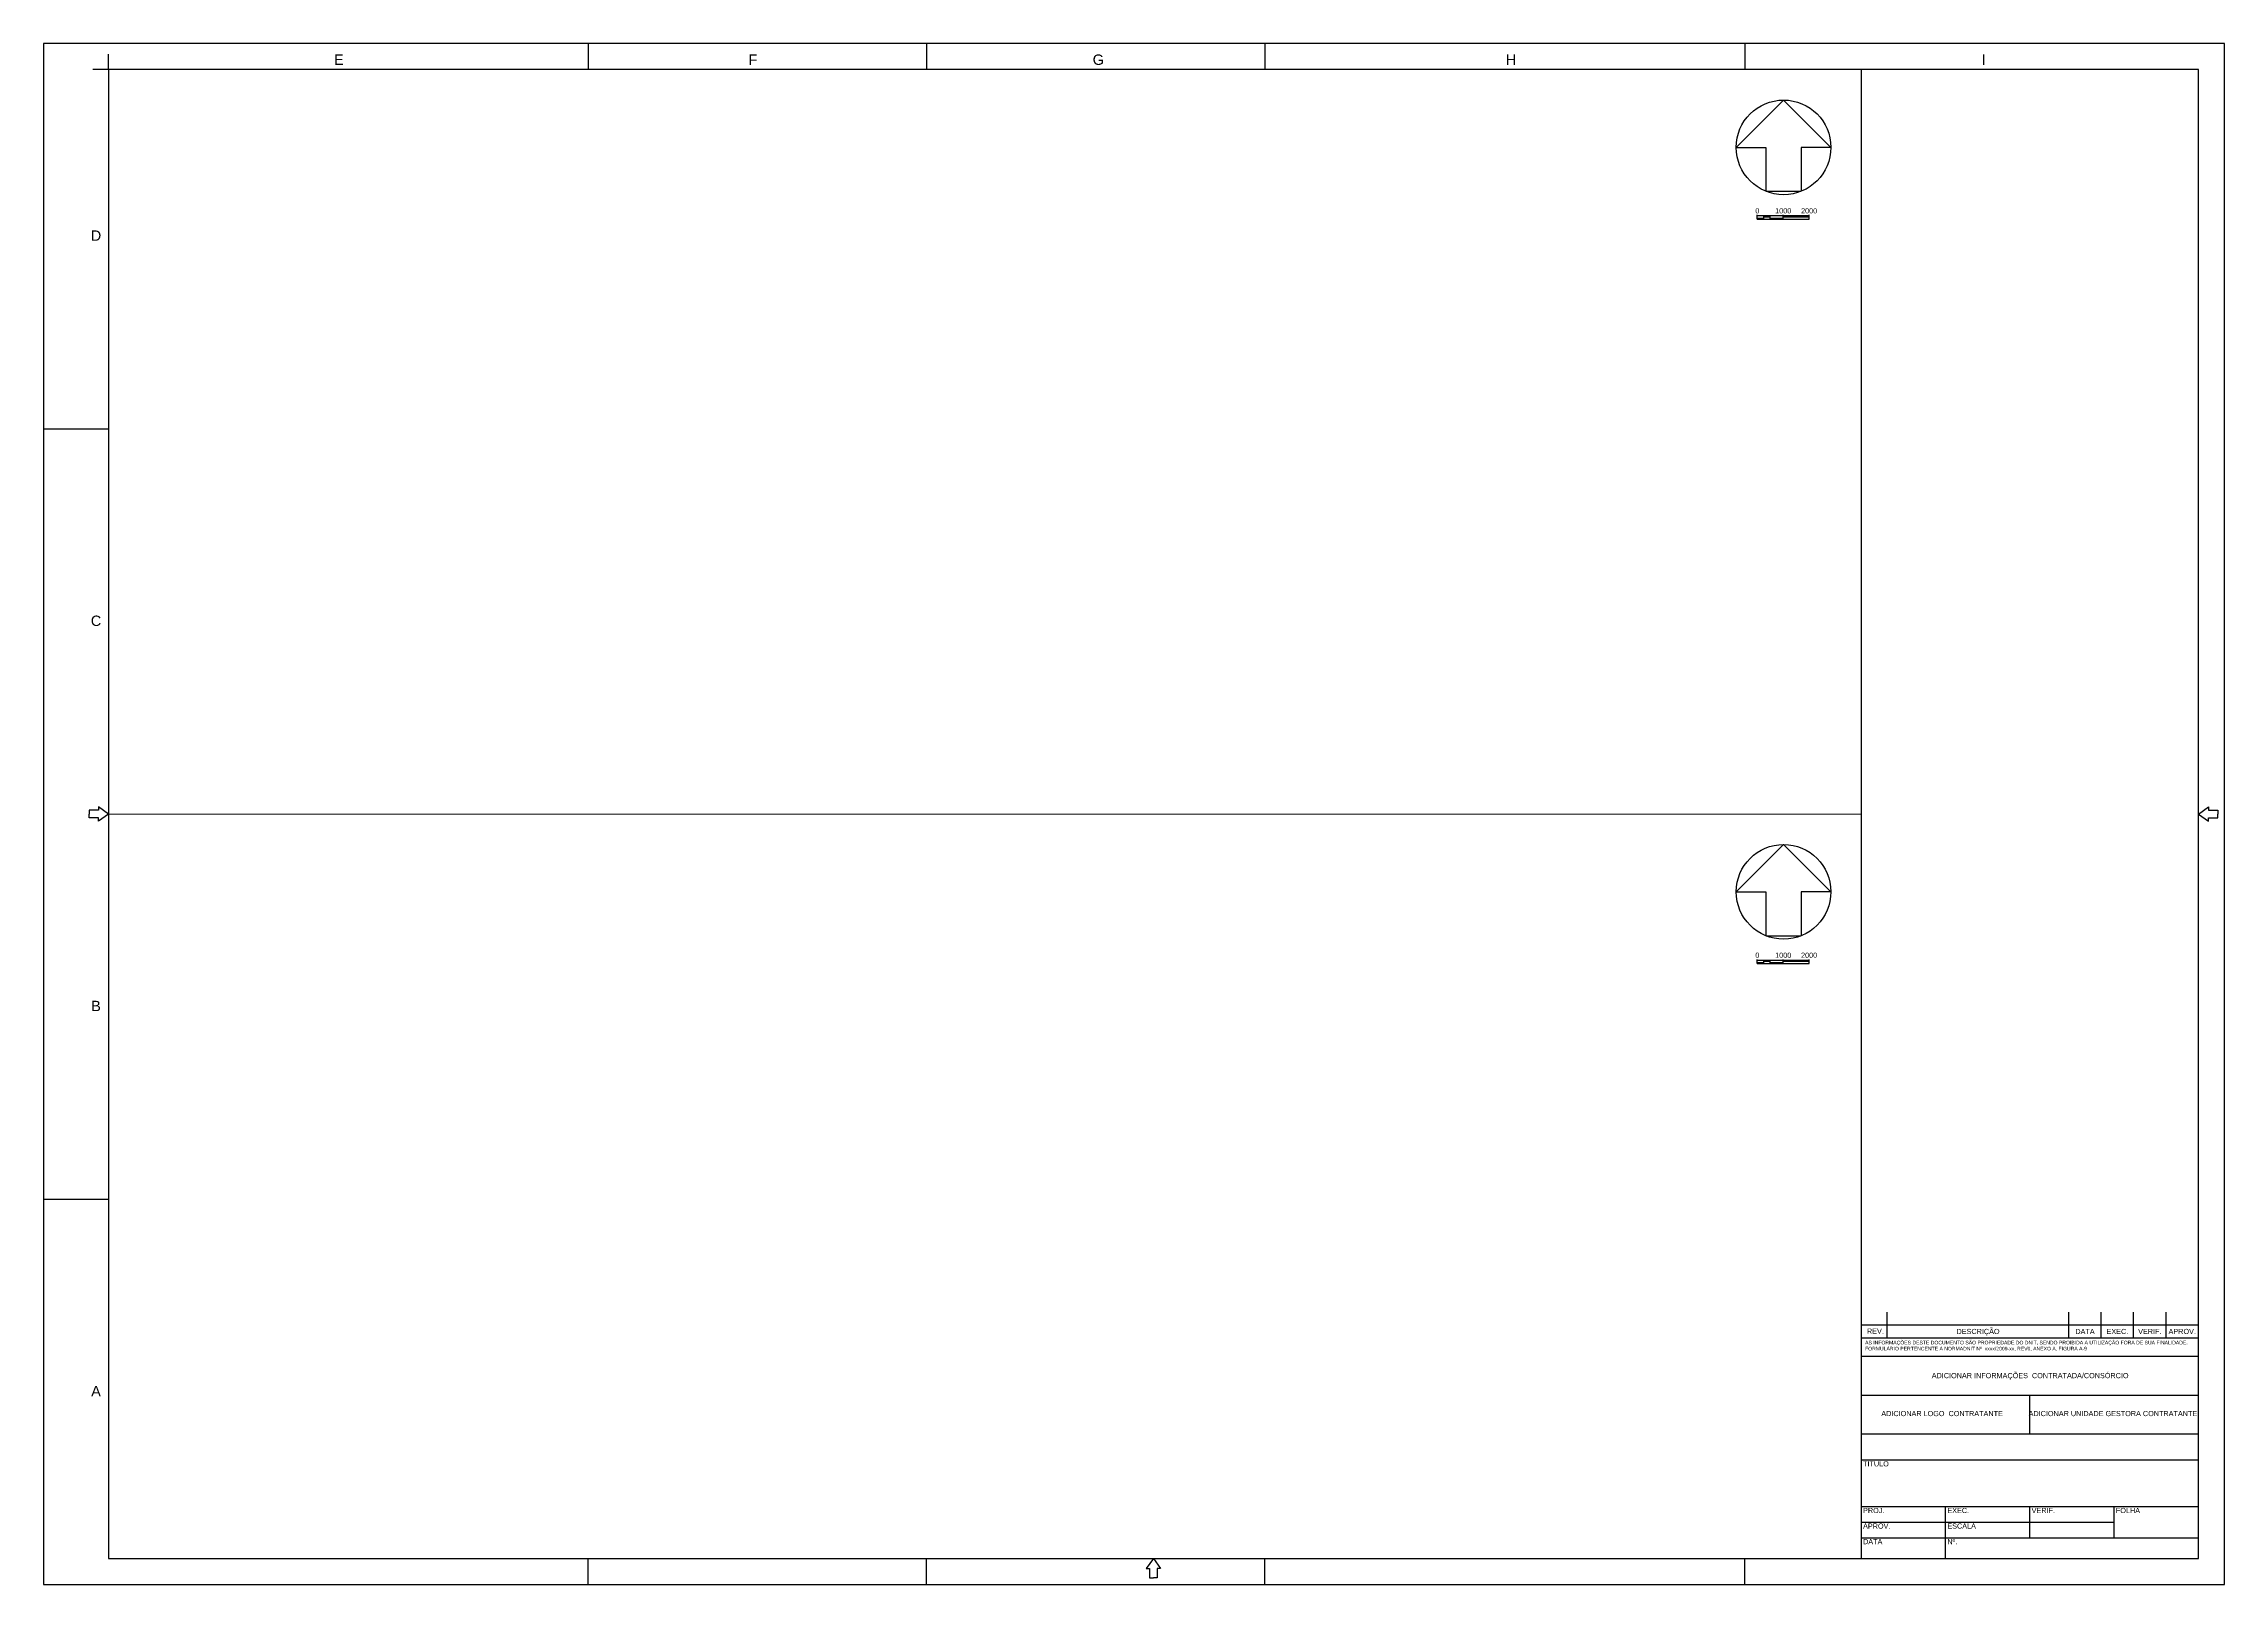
# Paper-space layout 'FORMATO_A1-1000 PLANTAS' of a CAD drawing. Extents: x 0 to 841, y 0 to 594.
import ezdxf
from ezdxf.enums import TextEntityAlignment as Align

# ---------------------------------------------------------------- set-up
doc = ezdxf.new("R2010")
doc.units = 0
doc.header["$LTSCALE"] = 2
doc.layers.add('A-FORMATO', color=2, linetype='Continuous')
doc.styles.add('ARIAL', font='arial.ttf')
doc.styles.get("Standard").update_dxf_attribs({"font": 'arial.ttf'})

# ---------------------------------------------------------------- blocks, each defined once
blk = doc.blocks.new('DNIT-A1-2000')
at = {"layer": 'A-FORMATO'}
for p, q in [((841, 594), (0, 594)), ((0, 594), (0, 0)), ((210, 594), (210, 584)), ((340.5, 594), (340.5, 584)), ((471, 594), (471, 584)), ((656, 594), (656, 584)), ((841, 0), (841, 594)), ((701, 95), (701, 584)), ((0, 445.5), (25, 445.5)), ((0, 148.5), (25, 148.5)), ((711, 95), (711, 105)), ((781, 95), (781, 105)), ((793.5, 95), (793.5, 105)), ((806, 95), (806, 105)), ((818.5, 95), (818.5, 105)), ((701, 100), (831, 100)), ((701, 10), (701, 100)), ((701, 95), (831, 95)), ((701, 88), (831, 88)), ((701, 73), (831, 73)), ((766, 58), (766, 73)), ((701, 58), (831, 58)), ((701, 48), (831, 48)), ((701, 30), (831, 30)), ((733.5, 10), (733.5, 30)), ((766, 18), (766, 30)), ((798.5, 18), (798.5, 30)), ((701, 24), (798.5, 24)), ((701, 18), (831, 18)), ((210, 0), (210, 10)), ((340.5, 0), (340.5, 10)), ((471, 0), (471, 10)), ((656, 0), (656, 10)), ((0, 0), (841, 0))]:
    blk.add_line(p, q, dxfattribs=at)
at = {"layer": 'A-FORMATO', "color": 6}
for p, q in [((831, 584), (25, 584)), ((25, 584), (25, 10)), ((831, 10), (831, 584)), ((25, 10), (831, 10))]:
    blk.add_line(p, q, dxfattribs=at)
at = {"layer": 'A-FORMATO'}
for points in [[(25, 584), (25, 590)], [(25, 584), (19, 584)], [(25, 297), (21.16, 299.75), (21.16, 298.49), (17.58, 298.49)], [(17.58, 298.49), (17.58, 297)], [(25, 297), (21.16, 294.25), (21.16, 295.51), (17.58, 295.51)], [(17.58, 295.51), (17.58, 297)], [(831, 297), (834.84, 299.75), (834.84, 298.49), (838.42, 298.49)], [(831, 297), (834.84, 294.25), (834.84, 295.51), (838.42, 295.51)], [(838.42, 298.49), (838.42, 297)], [(838.42, 295.51), (838.42, 297)], [(428, 10), (425.25, 6.16), (426.51, 6.16), (426.51, 2.58)], [(428, 10), (430.75, 6.16), (429.49, 6.16), (429.49, 2.58)], [(426.51, 2.58), (428, 2.58)], [(429.49, 2.58), (428, 2.58)]]:
    blk.add_lwpolyline(points, dxfattribs=at)
at = {"layer": 'A-FORMATO', "style": 'ARIAL'}
for s, height, p in [('E', 4, (113.86, 587.81)), ('F', 4, (273.52, 587.81)), ('G', 4, (406.74, 587.81)), ('H', 4, (565.84, 587.81)), ('I', 4, (748.19, 587.81)), ('D', 4, (20.21, 519.99)), ('C', 4, (20.21, 371.49)), ('B', 4, (20.21, 222.99)), ('DESCRIÇÃO', 2, (746, 97.5)), ('DATA', 2, (787.25, 97.5)), ('EXEC.', 2, (799.75, 97.5)), ('VERIF.', 2, (812.25, 97.5)), ('APROV.', 2, (824.75, 97.5)), ('A', 4, (20.21, 74.49))]:
    blk.add_text(s, height=height, dxfattribs=at).set_placement(p, align=Align.MIDDLE_CENTER)
blk.add_text('REV.', height=2, dxfattribs=at).set_placement((703.16, 96.63))
at = {"layer": 'A-FORMATO', "color": 255, "style": 'ARIAL'}
for s, p in [('ADICIONAR INFORMAÇÕES  CONTRATADA/CONSÓRCIO', (766.1, 80.49)), ('ADICIONAR LOGO  CONTRATANTE', (732.14, 65.86)), ('ADICIONAR UNIDADE GESTORA CONTRATANTE', (798.02, 65.86))]:
    blk.add_text(s, height=2, dxfattribs=at).set_placement(p, align=Align.MIDDLE_CENTER)
at = {"layer": 'A-FORMATO', "style": 'ARIAL'}
for s, p in [('TITULO', (701.66, 47.48)), ('PROJ.', (701.66, 29.48)), ('EXEC.', (734.16, 29.48)), ('VERIF.', (766.66, 29.48)), ('FOLHA', (799.16, 29.48)), ('APROV.', (701.66, 23.48)), ('DATA', (701.66, 17.48)), ('ESCALA', (734.16, 23.48)), ('Nº.', (734.16, 17.48))]:
    blk.add_text(s, height=2, dxfattribs=at).set_placement(p, align=Align.TOP_LEFT)
at = {"layer": 'A-FORMATO', "insert": (702.44, 93.92), "char_height": 1.4, "attachment_point": 1, "style": 'ARIAL'}
blk.add_mtext_dynamic_manual_height_columns('AS INFORMAÇÕES DESTE DOCUMENTO SÃO PROPRIEDADE DO DNIT, SENDO PROIBIDA A UTILIZAÇÃO FORA DE SUA FINALIDADE.\\PFORMULÁRIO PERTENCENTE À NORMADNIT Nº  xxxx/2009-xx, REV0, ANEXO A, FIGURA A-9', width=127.2068, gutter_width=12.5, heights=[0], dxfattribs=at)
at = {"layer": 'A-FORMATO', "style": 'ARIAL'}
for tag, height, p in [('REV', 2, (706.32, 102.59)), ('DATAREV', 2, (787.2, 102.59)), ('EXECREV', 2, (799.7, 102.59)), ('VER-REV', 2, (812.31, 102.59)), ('APROV-REV', 2, (824.51, 102.59)), ('PROJETISTA', 2, (722.99, 27.09)), ('EXECUTADO', 2, (755.49, 27.09)), ('VERIFICADO', 2, (787.99, 27.09)), ('APROVAÇÃO', 2, (722.99, 21.09)), ('ESCALA(S)', 2, (755.49, 21.09)), ('TIPO', 2, (782.25, 21)), ('FOLHA', 2.5, (815.59, 23.13)), ('30/12/2020', 2, (722.29, 14.02))]:
    blk.add_attdef(tag, text='', height=height, dxfattribs=at).set_placement(p, align=Align.MIDDLE)
blk.add_attdef('RECR-REV', text='', height=2, dxfattribs=at).set_placement((714.79, 102.59), align=Align.MIDDLE_LEFT)
at = {"layer": 'A-FORMATO', "color": 3, "style": 'ARIAL'}
for tag, p in [('NOME-DO-PROJETO', (766, 53.32)), ('NÚMERO-DOCUMENTO', (782.25, 14))]:
    blk.add_attdef(tag, text='', height=3, dxfattribs=at).set_placement(p, align=Align.MIDDLE)
at = {"layer": 'A-FORMATO', "color": 3, "lineweight": 30, "flags": 104}
blk.add_attdef('TITULO-DOCUMENTO-TECNICO', text='', height=2.5, dxfattribs=at).set_placement((713.63, 45.63), align=Align.TOP_LEFT)
blk = doc.blocks.new('*U121')
at = {"color": 5}
blk.add_line((-6.84, -16.91), (6.84, -16.91), dxfattribs=at)
at = {"color": 5, "flags": 128}
for points in [[(0, 18.25), (-18.25, 0), (-6.84, 0), (-6.84, -16.91)], [(0, 18.25), (18.25, 0), (6.84, 0), (6.84, -16.91)]]:
    blk.add_lwpolyline(points, dxfattribs=at)
at = {"color": 1}
blk.add_circle((0, 0), 18.25, dxfattribs=at)
blk = doc.blocks.new('*U117')
for p, q in [((0, 0.125), (0, 0.165)), ((2, 0.125), (0, 0.125)), ((0, 0), (0, 0.125)), ((0, 0), (2, 0)), ((0.25, 0), (0.25, 0.125)), ((0.5, 0), (0.5, 0.125)), ((1, 0.125), (1, 0.165)), ((1, 0), (1, 0.125)), ((2, 0.125), (2, 0.165)), ((2, 0), (2, 0.125))]:
    blk.add_line(p, q)
for points in [[(0, 0.06), (0, 0), (0.25, 0.06), (0.25, 0)], [(0.25, 0.125), (0.25, 0.06), (0.5, 0.125), (0.5, 0.06)], [(0.5, 0.06), (0.5, 0), (1, 0.06), (1, 0)], [(1, 0.125), (1, 0.06), (2, 0.125), (2, 0.06)]]:
    blk.add_solid(points)
for s, p in [('0', (0.001, 0.165)), ('0', (0.001, 0.165)), ('1000', (1, 0.165)), ('2000', (2, 0.165))]:
    blk.add_text(s, height=0.2).set_placement(p, align=Align.BOTTOM_CENTER)
blk = doc.blocks.new('*U120')
at = {"color": 5}
blk.add_line((-6.84, -16.91), (6.84, -16.91), dxfattribs=at)
at = {"color": 5, "flags": 128}
for points in [[(0, 18.25), (-18.25, 0), (-6.84, 0), (-6.84, -16.91)], [(0, 18.25), (18.25, 0), (6.84, 0), (6.84, -16.91)]]:
    blk.add_lwpolyline(points, dxfattribs=at)
at = {"color": 1}
blk.add_circle((0, 0), 18.25, dxfattribs=at)

psp = doc.layouts.new('FORMATO_A1-1000 PLANTAS')

# ---------------------------------------------------------------- block references
for name, p in [('DNIT-A1-2000', (0, 0)), ('*U121', (671, 554)), ('*U120', (671, 267))]:
    psp.add_blockref(name, p)
at = {"xscale": 10, "yscale": 10, "zscale": 10}
for p in [(660.86, 526.3), (660.86, 239.3)]:
    psp.add_blockref('*U117', p, dxfattribs=at)

# ---------------------------------------------------------------- viewports
at = {"layer": 'A-FORMATO', "color": 1, "view_target_point": (-220.61, -112.79)}
psp.add_viewport(center=(363, 440.5), size=(676, 287), view_center_point=(0, 0), view_height=287, status=3, dxfattribs=at)
at = {"layer": 'A-FORMATO', "color": 1, "view_target_point": (-220.61, -13.34)}
psp.add_viewport(center=(363, 153.5), size=(676, 287), view_center_point=(0, 0), view_height=287, dxfattribs=at)

doc.saveas('drawing.dxf')
